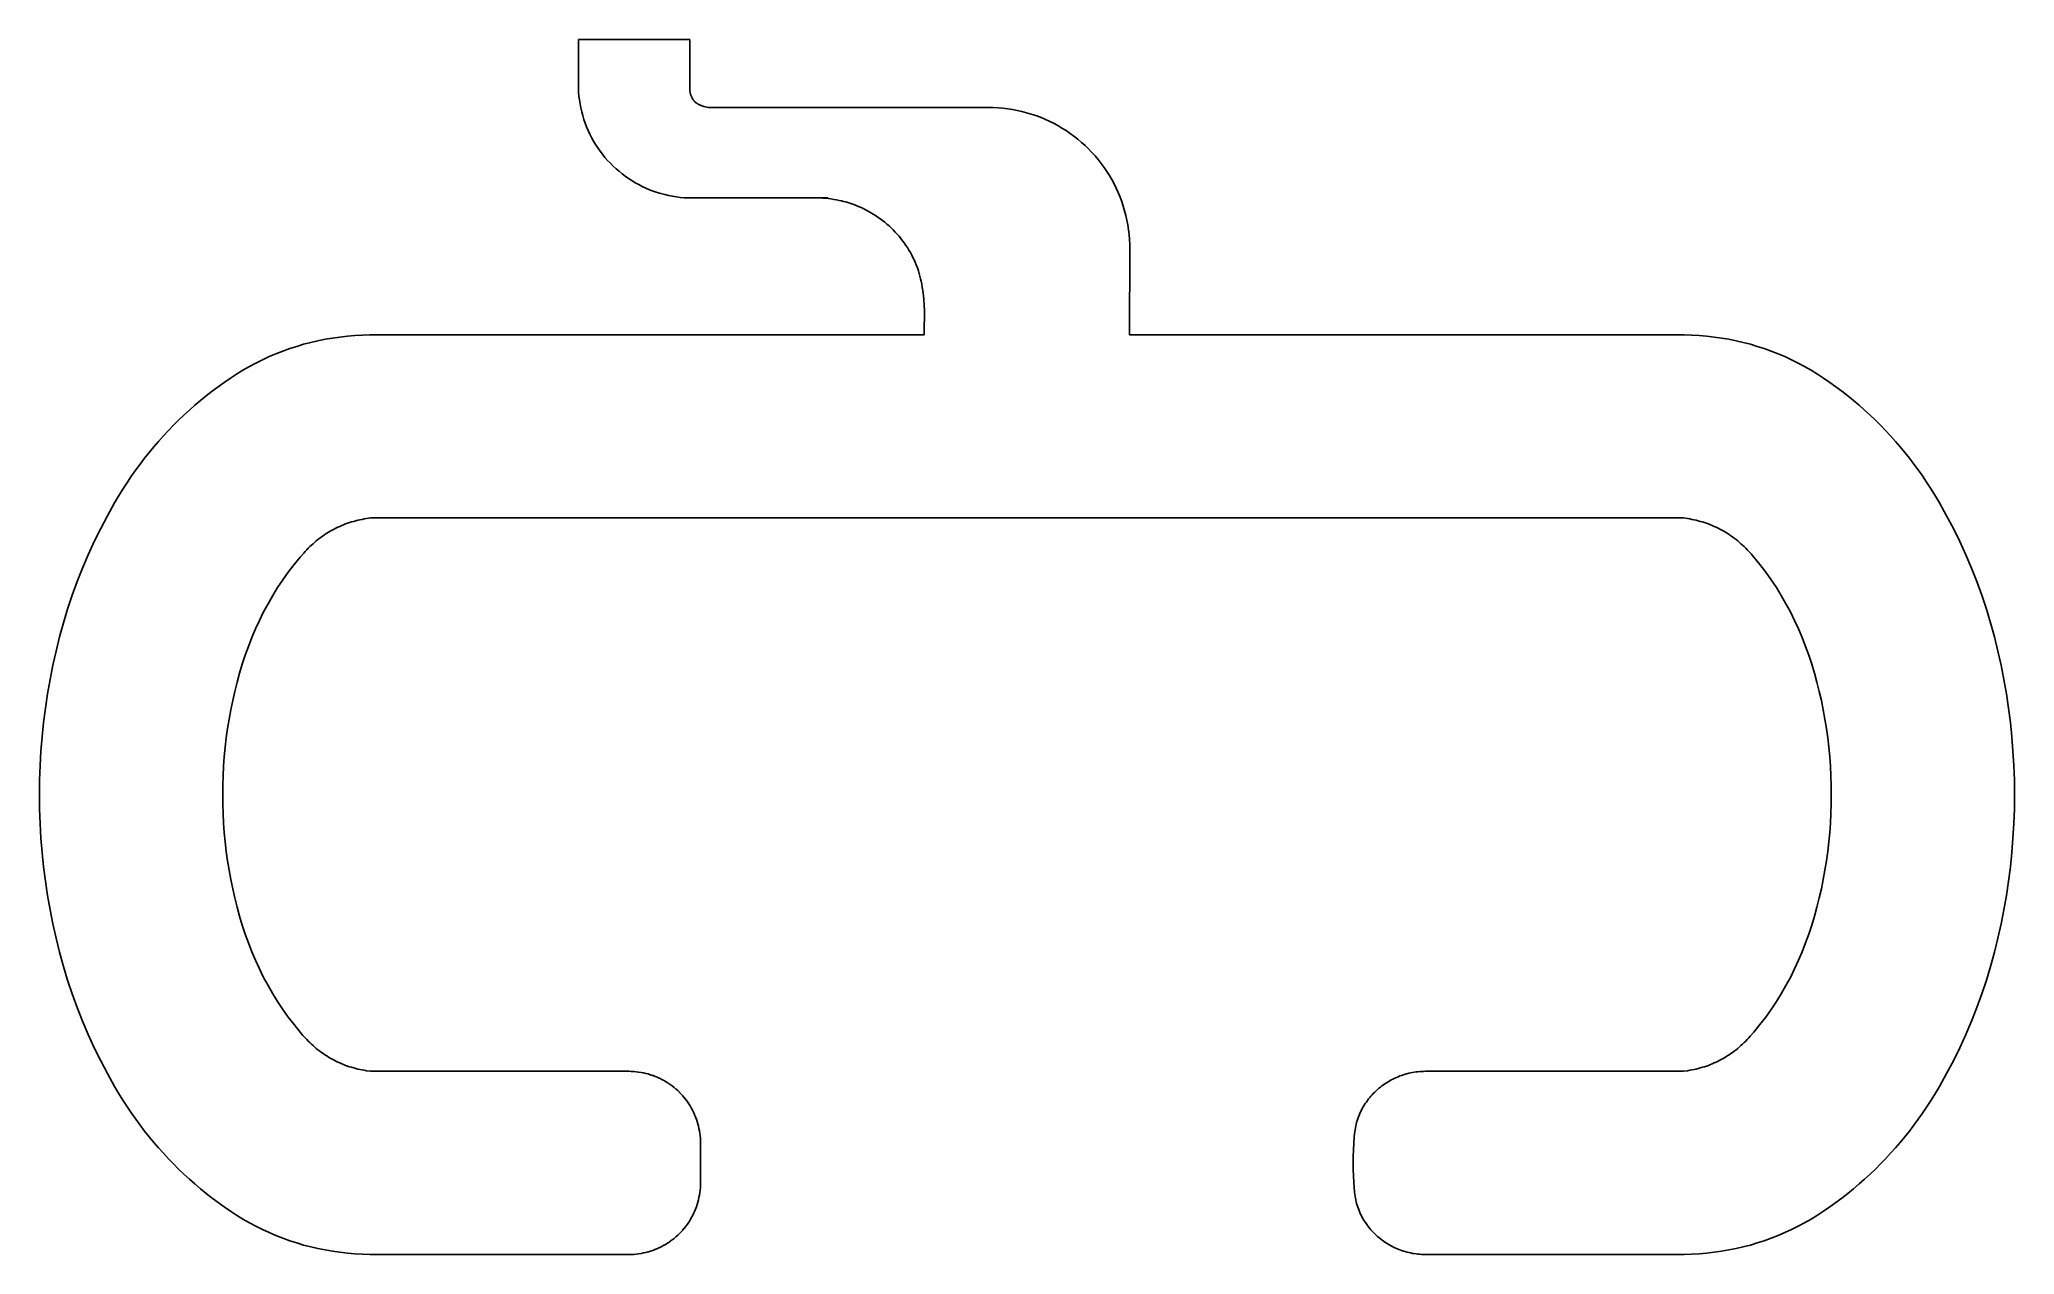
# Model space of a CAD drawing. Header units: millimetres. Extents: x -1 to 197, y 2 to 124.
import ezdxf

# ---------------------------------------------------------------- set-up
doc = ezdxf.new("R2010")
doc.units = ezdxf.units.MM
doc.layers.add('Layer 01', color=12, linetype='Continuous', true_color=0xc80000)

msp = doc.modelspace()

# ---------------------------------------------------------------- linework, layer by layer
at = {"layer": 'Layer 01'}
for p, q in [((64.28, 123.78), (53.08, 123.78)), ((53.08, 123.78), (53.08, 119.3)), ((64.28, 122.58), (64.28, 123.78)), ((64.28, 119.58), (64.28, 122.58)), ((53.08, 119.3), (53.08, 118.9)), ((64.28, 118.73), (64.28, 119.58)), ((53.08, 118.9), (53.1, 118.5)), ((53.1, 118.5), (53.14, 118.1)), ((53.14, 118.1), (53.19, 117.71)), ((53.19, 117.71), (53.25, 117.31)), ((53.25, 117.31), (53.33, 116.92)), ((64.28, 118.7), (64.28, 118.73)), ((64.28, 118.66), (64.28, 118.7)), ((64.29, 118.62), (64.28, 118.66)), ((64.29, 118.59), (64.29, 118.62)), ((64.29, 118.55), (64.29, 118.59)), ((64.3, 118.51), (64.29, 118.55)), ((64.3, 118.48), (64.3, 118.51)), ((64.31, 118.44), (64.3, 118.48)), ((64.32, 118.41), (64.31, 118.44)), ((64.32, 118.37), (64.32, 118.41)), ((64.33, 118.34), (64.32, 118.37)), ((64.34, 118.31), (64.33, 118.34)), ((64.35, 118.27), (64.34, 118.31)), ((64.36, 118.24), (64.35, 118.27)), ((64.37, 118.21), (64.36, 118.24)), ((64.38, 118.17), (64.37, 118.21)), ((64.4, 118.14), (64.38, 118.17)), ((64.41, 118.11), (64.4, 118.14)), ((64.42, 118.07), (64.41, 118.11)), ((64.44, 118.04), (64.42, 118.07)), ((64.46, 118.01), (64.44, 118.04)), ((64.47, 117.97), (64.46, 118.01)), ((64.49, 117.94), (64.47, 117.97)), ((64.52, 117.89), (64.49, 117.94)), ((64.55, 117.84), (64.52, 117.89)), ((64.59, 117.77), (64.55, 117.84)), ((64.62, 117.71), (64.59, 117.77)), ((64.66, 117.66), (64.62, 117.71)), ((64.69, 117.62), (64.66, 117.66)), ((64.7, 117.61), (64.69, 117.62)), ((64.71, 117.59), (64.7, 117.61)), ((64.72, 117.58), (64.71, 117.59)), ((64.73, 117.57), (64.72, 117.58)), ((64.74, 117.56), (64.73, 117.57)), ((64.75, 117.55), (64.74, 117.56)), ((64.76, 117.53), (64.75, 117.55)), ((64.77, 117.52), (64.76, 117.53)), ((64.79, 117.51), (64.77, 117.52)), ((64.8, 117.5), (64.79, 117.51)), ((64.81, 117.49), (64.8, 117.5)), ((64.83, 117.48), (64.81, 117.49)), ((64.86, 117.45), (64.83, 117.48)), ((64.91, 117.41), (64.86, 117.45)), ((64.97, 117.37), (64.91, 117.41)), ((65.02, 117.34), (64.97, 117.37)), ((65.05, 117.32), (65.02, 117.34)), ((65.07, 117.3), (65.05, 117.32)), ((65.1, 117.29), (65.07, 117.3)), ((65.13, 117.27), (65.1, 117.29)), ((65.16, 117.25), (65.13, 117.27)), ((65.19, 117.24), (65.16, 117.25)), ((65.23, 117.22), (65.19, 117.24)), ((65.27, 117.2), (65.23, 117.22)), ((65.31, 117.18), (65.27, 117.2)), ((65.35, 117.17), (65.31, 117.18)), ((65.4, 117.15), (65.35, 117.17)), ((65.45, 117.13), (65.4, 117.15)), ((65.51, 117.11), (65.45, 117.13)), ((65.56, 117.09), (65.51, 117.11)), ((65.63, 117.07), (65.56, 117.09)), ((65.69, 117.06), (65.63, 117.07)), ((53.33, 116.92), (53.42, 116.53)), ((53.42, 116.53), (53.52, 116.14)), ((53.52, 116.14), (53.64, 115.76)), ((53.64, 115.76), (53.77, 115.39)), ((53.77, 115.39), (53.91, 115.01)), ((65.82, 117.02), (65.69, 117.06)), ((65.98, 116.99), (65.82, 117.02)), ((66.13, 116.96), (65.98, 116.99)), ((94.27, 116.96), (66.13, 116.96)), ((94.76, 116.95), (94.27, 116.96)), ((95.24, 116.93), (94.76, 116.95)), ((95.73, 116.89), (95.24, 116.93)), ((96.21, 116.83), (95.73, 116.89)), ((96.69, 116.75), (96.21, 116.83)), ((97.17, 116.66), (96.69, 116.75)), ((97.64, 116.56), (97.17, 116.66)), ((98.11, 116.43), (97.64, 116.56)), ((98.57, 116.29), (98.11, 116.43)), ((99.03, 116.14), (98.57, 116.29)), ((99.49, 115.97), (99.03, 116.14)), ((99.94, 115.78), (99.49, 115.97)), ((100.38, 115.58), (99.94, 115.78)), ((100.81, 115.36), (100.38, 115.58)), ((101.24, 115.13), (100.81, 115.36)), ((101.66, 114.89), (101.24, 115.13)), ((53.91, 115.01), (54.06, 114.64)), ((54.06, 114.64), (54.23, 114.28)), ((54.23, 114.28), (54.41, 113.93)), ((54.41, 113.93), (54.61, 113.58)), ((54.61, 113.58), (54.81, 113.24)), ((54.81, 113.24), (55.03, 112.9)), ((102.07, 114.63), (101.66, 114.89)), ((102.47, 114.35), (102.07, 114.63)), ((102.86, 114.07), (102.47, 114.35)), ((103.24, 113.77), (102.86, 114.07)), ((103.62, 113.45), (103.24, 113.77)), ((103.98, 113.13), (103.62, 113.45)), ((104.32, 112.79), (103.98, 113.13)), ((55.03, 112.9), (55.26, 112.57)), ((55.26, 112.57), (55.5, 112.26)), ((55.5, 112.26), (55.75, 111.94)), ((55.75, 111.94), (56.01, 111.64)), ((56.01, 111.64), (56.29, 111.35)), ((56.29, 111.35), (56.57, 111.07)), ((104.66, 112.44), (104.32, 112.79)), ((104.99, 112.08), (104.66, 112.44)), ((105.3, 111.71), (104.99, 112.08)), ((105.6, 111.33), (105.3, 111.71)), ((105.88, 110.93), (105.6, 111.33)), ((56.57, 111.07), (56.86, 110.8)), ((56.86, 110.8), (57.16, 110.54)), ((57.16, 110.54), (57.47, 110.28)), ((57.47, 110.28), (57.79, 110.04)), ((57.79, 110.04), (58.12, 109.81)), ((58.12, 109.81), (58.45, 109.6)), ((58.45, 109.6), (58.79, 109.39)), ((58.79, 109.39), (59.14, 109.2)), ((59.14, 109.2), (59.5, 109.02)), ((106.16, 110.53), (105.88, 110.93)), ((106.42, 110.12), (106.16, 110.53)), ((106.66, 109.7), (106.42, 110.12)), ((106.89, 109.27), (106.66, 109.7)), ((107.11, 108.84), (106.89, 109.27)), ((59.5, 109.02), (59.86, 108.85)), ((59.86, 108.85), (60.23, 108.69)), ((60.23, 108.69), (60.6, 108.55)), ((60.6, 108.55), (60.98, 108.42)), ((60.98, 108.42), (61.36, 108.3)), ((61.36, 108.3), (61.75, 108.2)), ((61.75, 108.2), (62.14, 108.11)), ((62.14, 108.11), (62.53, 108.03)), ((62.53, 108.03), (62.92, 107.97)), ((62.92, 107.97), (63.32, 107.92)), ((63.32, 107.92), (63.72, 107.89)), ((63.72, 107.89), (64.11, 107.87)), ((64.11, 107.87), (64.51, 107.86)), ((64.51, 107.86), (75.49, 107.86)), ((75.49, 107.86), (78.04, 107.86)), ((78.06, 107.86), (77.04, 107.86)), ((77.04, 107.86), (77.32, 107.86)), ((77.32, 107.86), (77.6, 107.84)), ((77.6, 107.84), (77.89, 107.83)), ((77.89, 107.83), (78.17, 107.8)), ((78.04, 107.86), (78.17, 107.86)), ((78.15, 107.86), (78.06, 107.86)), ((78.17, 107.86), (78.15, 107.86)), ((78.17, 107.86), (78.17, 107.86)), ((78.17, 107.86), (78.17, 107.86)), ((78.17, 107.86), (78.17, 107.86)), ((78.17, 107.8), (78.45, 107.77)), ((78.45, 107.77), (78.73, 107.72)), ((78.73, 107.72), (79.01, 107.67)), ((79.01, 107.67), (79.29, 107.62)), ((79.29, 107.62), (79.5, 107.57)), ((79.5, 107.57), (79.72, 107.52)), ((79.72, 107.52), (79.93, 107.46)), ((79.93, 107.46), (80.14, 107.4)), ((80.14, 107.4), (80.35, 107.33)), ((80.35, 107.33), (80.56, 107.26)), ((80.56, 107.26), (80.76, 107.19)), ((80.76, 107.19), (80.97, 107.11)), ((107.31, 108.4), (107.11, 108.84)), ((107.49, 107.95), (107.31, 108.4)), ((107.66, 107.49), (107.49, 107.95)), ((107.81, 107.03), (107.66, 107.49)), ((80.97, 107.11), (81.23, 107)), ((81.23, 107), (81.49, 106.89)), ((81.49, 106.89), (81.75, 106.77)), ((81.75, 106.77), (82, 106.64)), ((82, 106.64), (82.18, 106.55)), ((82.18, 106.55), (82.35, 106.45)), ((82.35, 106.45), (82.52, 106.35)), ((82.52, 106.35), (82.69, 106.25)), ((82.69, 106.25), (82.93, 106.1)), ((82.93, 106.1), (83.17, 105.94)), ((83.17, 105.94), (83.4, 105.77)), ((83.4, 105.77), (83.63, 105.6)), ((83.63, 105.6), (83.86, 105.42)), ((83.86, 105.42), (84.08, 105.24)), ((84.08, 105.24), (84.29, 105.05)), ((107.95, 106.57), (107.81, 107.03)), ((108.08, 106.1), (107.95, 106.57)), ((108.18, 105.62), (108.08, 106.1)), ((108.27, 105.15), (108.18, 105.62)), ((84.29, 105.05), (84.5, 104.85)), ((84.5, 104.85), (84.7, 104.65)), ((84.7, 104.65), (84.9, 104.44)), ((84.9, 104.44), (85.1, 104.23)), ((85.1, 104.23), (85.29, 104.02)), ((85.29, 104.02), (85.47, 103.8)), ((85.47, 103.8), (85.64, 103.57)), ((85.64, 103.57), (85.81, 103.34)), ((85.81, 103.34), (85.98, 103.1)), ((108.34, 104.67), (108.27, 105.15)), ((108.4, 104.18), (108.34, 104.67)), ((108.44, 103.7), (108.4, 104.18)), ((108.47, 103.22), (108.44, 103.7)), ((108.47, 102.73), (108.47, 103.22)), ((85.98, 103.1), (86.14, 102.87)), ((86.14, 102.87), (86.29, 102.62)), ((86.29, 102.62), (86.43, 102.38)), ((86.43, 102.38), (86.57, 102.12)), ((86.57, 102.12), (86.69, 101.89)), ((86.69, 101.89), (86.8, 101.65)), ((86.8, 101.65), (86.91, 101.4)), ((86.91, 101.4), (87.01, 101.16)), ((108.45, 94.12), (108.47, 102.73)), ((87.01, 101.16), (87.13, 100.85)), ((87.13, 100.85), (87.23, 100.54)), ((87.23, 100.54), (87.31, 100.28)), ((87.31, 100.28), (87.38, 100.02)), ((87.38, 100.02), (87.45, 99.75)), ((87.45, 99.75), (87.51, 99.49)), ((87.51, 99.49), (87.57, 99.19)), ((87.57, 99.19), (87.63, 98.88)), ((87.63, 98.88), (87.67, 98.58)), ((87.67, 98.58), (87.71, 98.27)), ((87.71, 98.27), (87.75, 97.98)), ((87.75, 97.98), (87.77, 97.68)), ((87.77, 97.68), (87.82, 97.08)), ((87.82, 97.08), (87.84, 96.53)), ((87.85, 95.98), (87.83, 94.89)), ((87.84, 96.53), (87.85, 95.98)), ((26.2, 93.35), (25.48, 93.16)), ((26.92, 93.52), (26.2, 93.35)), ((27.65, 93.66), (26.92, 93.52)), ((28.38, 93.79), (27.65, 93.66)), ((29.11, 93.89), (28.38, 93.79)), ((29.87, 93.98), (29.11, 93.89)), ((30.62, 94.05), (29.87, 93.98)), ((31.38, 94.09), (30.62, 94.05)), ((32.14, 94.12), (31.38, 94.09)), ((32.15, 94.12), (32.14, 94.12)), ((87.03, 94.12), (32.15, 94.12)), ((87.81, 94.12), (87.03, 94.12)), ((87.83, 94.89), (87.81, 94.12)), ((109.26, 94.12), (108.45, 94.12)), ((164.14, 94.12), (109.26, 94.12)), ((164.15, 94.12), (164.14, 94.12)), ((164.91, 94.09), (164.15, 94.12)), ((165.67, 94.05), (164.91, 94.09)), ((166.42, 93.98), (165.67, 94.05)), ((167.17, 93.89), (166.42, 93.98)), ((167.91, 93.79), (167.17, 93.89)), ((168.64, 93.66), (167.91, 93.79)), ((169.37, 93.52), (168.64, 93.66)), ((170.09, 93.35), (169.37, 93.52)), ((170.81, 93.16), (170.09, 93.35)), ((20.69, 91.28), (20.03, 90.93)), ((21.35, 91.61), (20.69, 91.28)), ((22.02, 91.92), (21.35, 91.61)), ((22.7, 92.21), (22.02, 91.92)), ((23.39, 92.48), (22.7, 92.21)), ((24.08, 92.73), (23.39, 92.48)), ((24.78, 92.95), (24.08, 92.73)), ((25.48, 93.16), (24.78, 92.95)), ((171.51, 92.95), (170.81, 93.16)), ((172.21, 92.73), (171.51, 92.95)), ((172.9, 92.48), (172.21, 92.73)), ((173.59, 92.21), (172.9, 92.48)), ((174.27, 91.92), (173.59, 92.21)), ((174.94, 91.61), (174.27, 91.92)), ((175.6, 91.28), (174.94, 91.61)), ((176.26, 90.93), (175.6, 91.28)), ((17.49, 89.33), (16.88, 88.89)), ((18.12, 89.76), (17.49, 89.33)), ((18.74, 90.17), (18.12, 89.76)), ((19.38, 90.56), (18.74, 90.17)), ((20.03, 90.93), (19.38, 90.56)), ((176.91, 90.56), (176.26, 90.93)), ((177.55, 90.17), (176.91, 90.56)), ((178.17, 89.76), (177.55, 90.17)), ((178.8, 89.33), (178.17, 89.76)), ((179.41, 88.89), (178.8, 89.33)), ((15.12, 87.51), (14.56, 87.03)), ((15.7, 87.98), (15.12, 87.51)), ((16.28, 88.44), (15.7, 87.98)), ((16.88, 88.89), (16.28, 88.44)), ((180.01, 88.44), (179.41, 88.89)), ((180.59, 87.98), (180.01, 88.44)), ((181.17, 87.51), (180.59, 87.98)), ((181.73, 87.03), (181.17, 87.51)), ((12.92, 85.54), (12.4, 85.02)), ((13.45, 86.04), (12.92, 85.54)), ((14, 86.54), (13.45, 86.04)), ((14.56, 87.03), (14, 86.54)), ((182.29, 86.54), (181.73, 87.03)), ((182.83, 86.04), (182.29, 86.54)), ((183.37, 85.54), (182.83, 86.04)), ((183.89, 85.02), (183.37, 85.54)), ((10.9, 83.41), (10.42, 82.85)), ((11.39, 83.95), (10.9, 83.41)), ((11.89, 84.49), (11.39, 83.95)), ((12.4, 85.02), (11.89, 84.49)), ((184.4, 84.49), (183.89, 85.02)), ((184.9, 83.95), (184.4, 84.49)), ((185.39, 83.41), (184.9, 83.95)), ((185.87, 82.85), (185.39, 83.41)), ((9.5, 81.71), (9.05, 81.13)), ((9.95, 82.29), (9.5, 81.71)), ((10.42, 82.85), (9.95, 82.29)), ((186.34, 82.29), (185.87, 82.85)), ((186.79, 81.71), (186.34, 82.29)), ((187.24, 81.13), (186.79, 81.71)), ((8.19, 79.93), (7.78, 79.32)), ((8.61, 80.54), (8.19, 79.93)), ((9.05, 81.13), (8.61, 80.54)), ((187.68, 80.54), (187.24, 81.13)), ((188.1, 79.93), (187.68, 80.54)), ((188.51, 79.32), (188.1, 79.93)), ((6.99, 78.07), (6.48, 77.22)), ((7.38, 78.7), (6.99, 78.07)), ((7.78, 79.32), (7.38, 78.7)), ((188.91, 78.7), (188.51, 79.32)), ((189.3, 78.07), (188.91, 78.7)), ((189.81, 77.22), (189.3, 78.07)), ((5.77, 75.94), (5.09, 74.65)), ((6.48, 77.22), (5.77, 75.94)), ((30.51, 75.37), (30.72, 75.43)), ((30.72, 75.43), (30.93, 75.48)), ((30.93, 75.48), (31.14, 75.53)), ((31.14, 75.53), (31.35, 75.57)), ((31.35, 75.57), (31.57, 75.62)), ((31.57, 75.62), (31.78, 75.65)), ((31.78, 75.65), (32.21, 75.72)), ((32.21, 75.72), (164.08, 75.72)), ((164.08, 75.72), (164.51, 75.65)), ((164.51, 75.65), (164.72, 75.62)), ((164.72, 75.62), (164.94, 75.57)), ((164.94, 75.57), (165.15, 75.53)), ((165.15, 75.53), (165.36, 75.48)), ((165.36, 75.48), (165.57, 75.43)), ((165.57, 75.43), (165.78, 75.37)), ((190.52, 75.94), (189.81, 77.22)), ((191.2, 74.65), (190.52, 75.94)), ((5.09, 74.65), (4.44, 73.34)), ((26.59, 73.27), (26.75, 73.41)), ((26.75, 73.41), (26.92, 73.55)), ((26.92, 73.55), (27.09, 73.68)), ((27.09, 73.68), (27.27, 73.81)), ((27.27, 73.81), (27.44, 73.93)), ((27.44, 73.93), (27.62, 74.05)), ((27.62, 74.05), (27.8, 74.17)), ((27.8, 74.17), (27.98, 74.28)), ((27.98, 74.28), (28.16, 74.39)), ((28.16, 74.39), (28.34, 74.49)), ((28.34, 74.49), (28.53, 74.59)), ((28.53, 74.59), (28.72, 74.69)), ((28.72, 74.69), (28.91, 74.78)), ((28.91, 74.78), (29.1, 74.87)), ((29.1, 74.87), (29.3, 74.95)), ((29.3, 74.95), (29.49, 75.03)), ((29.49, 75.03), (29.69, 75.11)), ((29.69, 75.11), (29.89, 75.18)), ((29.89, 75.18), (30.1, 75.25)), ((30.1, 75.25), (30.3, 75.31)), ((30.3, 75.31), (30.51, 75.37)), ((165.78, 75.37), (165.99, 75.31)), ((165.99, 75.31), (166.19, 75.25)), ((166.19, 75.25), (166.39, 75.18)), ((166.39, 75.18), (166.59, 75.11)), ((166.59, 75.11), (166.79, 75.03)), ((166.79, 75.03), (166.99, 74.95)), ((166.99, 74.95), (167.19, 74.87)), ((167.19, 74.87), (167.38, 74.78)), ((167.38, 74.78), (167.57, 74.69)), ((167.57, 74.69), (167.76, 74.59)), ((167.76, 74.59), (167.95, 74.49)), ((167.95, 74.49), (168.13, 74.39)), ((168.13, 74.39), (168.31, 74.28)), ((168.31, 74.28), (168.49, 74.17)), ((168.49, 74.17), (168.67, 74.05)), ((168.67, 74.05), (168.85, 73.93)), ((168.85, 73.93), (169.02, 73.81)), ((169.02, 73.81), (169.2, 73.68)), ((169.2, 73.68), (169.37, 73.55)), ((169.37, 73.55), (169.54, 73.41)), ((169.54, 73.41), (169.7, 73.27)), ((191.85, 73.34), (191.2, 74.65)), ((3.83, 72.01), (3.26, 70.67)), ((4.44, 73.34), (3.83, 72.01)), ((24.52, 71.03), (25.13, 71.77)), ((25.13, 71.77), (25.49, 72.18)), ((25.49, 72.18), (25.64, 72.35)), ((25.64, 72.35), (25.79, 72.51)), ((25.79, 72.51), (25.95, 72.68)), ((25.95, 72.68), (26.11, 72.83)), ((26.11, 72.83), (26.26, 72.98)), ((26.26, 72.98), (26.42, 73.13)), ((26.42, 73.13), (26.59, 73.27)), ((169.7, 73.27), (169.86, 73.13)), ((169.86, 73.13), (170.02, 72.98)), ((170.02, 72.98), (170.18, 72.83)), ((170.18, 72.83), (170.34, 72.68)), ((170.34, 72.68), (170.5, 72.51)), ((170.5, 72.51), (170.65, 72.35)), ((170.65, 72.35), (170.88, 72.1)), ((170.88, 72.1), (171.16, 71.77)), ((171.16, 71.77), (171.77, 71.03)), ((192.45, 72.01), (191.85, 73.34)), ((193.03, 70.67), (192.45, 72.01)), ((3.26, 70.67), (2.73, 69.32)), ((22.86, 68.71), (23.38, 69.5)), ((23.38, 69.5), (23.94, 70.27)), ((23.94, 70.27), (24.52, 71.03)), ((171.77, 71.03), (172.35, 70.27)), ((172.35, 70.27), (172.9, 69.5)), ((172.9, 69.5), (173.43, 68.71)), ((193.56, 69.32), (193.03, 70.67)), ((2.23, 67.95), (1.77, 66.56)), ((2.73, 69.32), (2.23, 67.95)), ((21.9, 67.1), (22.37, 67.91)), ((22.37, 67.91), (22.86, 68.71)), ((173.43, 68.71), (173.92, 67.91)), ((173.92, 67.91), (174.39, 67.1)), ((194.06, 67.95), (193.56, 69.32)), ((194.52, 66.56), (194.06, 67.95)), ((1.77, 66.56), (1.35, 65.17)), ((21.04, 65.42), (21.45, 66.27)), ((21.45, 66.27), (21.9, 67.1)), ((174.39, 67.1), (174.84, 66.27)), ((174.84, 66.27), (175.25, 65.42)), ((194.94, 65.17), (194.52, 66.56)), ((0.96, 63.76), (0.61, 62.34)), ((1.35, 65.17), (0.96, 63.76)), ((19.94, 62.81), (20.29, 63.69)), ((20.29, 63.69), (20.65, 64.57)), ((20.65, 64.57), (21.04, 65.42)), ((175.25, 65.42), (175.63, 64.57)), ((175.63, 64.57), (176, 63.69)), ((176, 63.69), (176.34, 62.81)), ((195.33, 63.76), (194.94, 65.17)), ((195.68, 62.34), (195.33, 63.76)), ((0.61, 62.34), (0.29, 60.91)), ((19.32, 61.02), (19.62, 61.92)), ((19.62, 61.92), (19.94, 62.81)), ((176.34, 62.81), (176.67, 61.92)), ((176.67, 61.92), (176.97, 61.02)), ((196, 60.91), (195.68, 62.34)), ((0.29, 60.91), (0.01, 59.48)), ((18.79, 59.21), (19.05, 60.12)), ((19.05, 60.12), (19.32, 61.02)), ((176.97, 61.02), (177.24, 60.12)), ((177.24, 60.12), (177.5, 59.21)), ((196.28, 59.48), (196, 60.91)), ((-0.24, 58.05), (-0.46, 56.62)), ((0.01, 59.48), (-0.24, 58.05)), ((18.35, 57.37), (18.56, 58.29)), ((18.56, 58.29), (18.79, 59.21)), ((177.5, 59.21), (177.73, 58.29)), ((177.73, 58.29), (177.94, 57.37)), ((196.53, 58.05), (196.28, 59.48)), ((196.74, 56.62), (196.53, 58.05)), ((-0.46, 56.62), (-0.64, 55.18)), ((17.99, 55.5), (18.16, 56.44)), ((18.16, 56.44), (18.35, 57.37)), ((177.94, 57.37), (178.13, 56.44)), ((178.13, 56.44), (178.3, 55.5)), ((196.93, 55.18), (196.74, 56.62)), ((-0.79, 53.73), (-0.91, 52.28)), ((-0.64, 55.18), (-0.79, 53.73)), ((17.6, 52.67), (17.71, 53.61)), ((17.71, 53.61), (17.84, 54.56)), ((17.84, 54.56), (17.99, 55.5)), ((178.3, 55.5), (178.45, 54.56)), ((178.45, 54.56), (178.58, 53.61)), ((178.58, 53.61), (178.69, 52.67)), ((197.08, 53.73), (196.93, 55.18)), ((197.19, 52.28), (197.08, 53.73)), ((-0.91, 52.28), (-0.99, 50.83)), ((17.44, 50.77), (17.51, 51.72)), ((17.51, 51.72), (17.6, 52.67)), ((178.69, 52.67), (178.78, 51.72)), ((178.78, 51.72), (178.85, 50.77)), ((197.28, 50.83), (197.19, 52.28)), ((-0.99, 50.83), (-1.04, 49.37)), ((17.36, 48.87), (17.39, 49.82)), ((17.39, 49.82), (17.44, 50.77)), ((178.85, 50.77), (178.9, 49.82)), ((178.9, 49.82), (178.93, 48.87)), ((197.33, 49.37), (197.28, 50.83)), ((-1.04, 49.37), (-1.05, 47.92)), ((-1.05, 47.92), (-1.04, 46.46)), ((17.35, 47.92), (17.36, 48.87)), ((17.36, 46.96), (17.35, 47.92)), ((178.93, 48.87), (178.94, 47.92)), ((178.94, 47.92), (178.93, 46.96)), ((197.34, 47.92), (197.33, 49.37)), ((197.33, 46.46), (197.34, 47.92)), ((-1.04, 46.46), (-0.99, 45)), ((17.39, 46.01), (17.36, 46.96)), ((17.44, 45.06), (17.39, 46.01)), ((178.9, 46.01), (178.85, 45.06)), ((178.93, 46.96), (178.9, 46.01)), ((197.28, 45), (197.33, 46.46)), ((-0.99, 45), (-0.91, 43.55)), ((17.51, 44.11), (17.44, 45.06)), ((17.6, 43.16), (17.51, 44.11)), ((178.78, 44.11), (178.69, 43.16)), ((178.85, 45.06), (178.78, 44.11)), ((197.19, 43.55), (197.28, 45)), ((-0.91, 43.55), (-0.79, 42.1)), ((-0.79, 42.1), (-0.64, 40.66)), ((17.71, 42.22), (17.6, 43.16)), ((17.84, 41.28), (17.71, 42.22)), ((178.58, 42.22), (178.45, 41.28)), ((178.69, 43.16), (178.58, 42.22)), ((196.93, 40.66), (197.08, 42.1)), ((197.08, 42.1), (197.19, 43.55)), ((-0.64, 40.66), (-0.46, 39.21)), ((17.99, 40.34), (17.84, 41.28)), ((18.16, 39.4), (17.99, 40.34)), ((178.3, 40.34), (178.13, 39.4)), ((178.45, 41.28), (178.3, 40.34)), ((196.74, 39.21), (196.93, 40.66)), ((-0.46, 39.21), (-0.24, 37.78)), ((-0.24, 37.78), (0.01, 36.35)), ((18.35, 38.46), (18.16, 39.4)), ((18.56, 37.54), (18.35, 38.46)), ((177.94, 38.46), (177.73, 37.54)), ((178.13, 39.4), (177.94, 38.46)), ((196.28, 36.35), (196.53, 37.78)), ((196.53, 37.78), (196.74, 39.21)), ((0.01, 36.35), (0.29, 34.92)), ((18.79, 36.62), (18.56, 37.54)), ((19.05, 35.71), (18.79, 36.62)), ((177.5, 36.62), (177.24, 35.71)), ((177.73, 37.54), (177.5, 36.62)), ((196, 34.92), (196.28, 36.35)), ((0.29, 34.92), (0.61, 33.5)), ((19.32, 34.81), (19.05, 35.71)), ((19.62, 33.91), (19.32, 34.81)), ((19.94, 33.02), (19.62, 33.91)), ((176.67, 33.91), (176.34, 33.02)), ((176.97, 34.81), (176.67, 33.91)), ((177.24, 35.71), (176.97, 34.81)), ((195.68, 33.5), (196, 34.92)), ((0.61, 33.5), (0.96, 32.08)), ((0.96, 32.08), (1.35, 30.66)), ((20.29, 32.14), (19.94, 33.02)), ((20.65, 31.27), (20.29, 32.14)), ((176, 32.14), (175.63, 31.27)), ((176.34, 33.02), (176, 32.14)), ((194.94, 30.66), (195.33, 32.08)), ((195.33, 32.08), (195.68, 33.5)), ((1.35, 30.66), (1.77, 29.27)), ((21.04, 30.41), (20.65, 31.27)), ((21.45, 29.56), (21.04, 30.41)), ((175.25, 30.41), (174.84, 29.56)), ((175.63, 31.27), (175.25, 30.41)), ((194.52, 29.27), (194.94, 30.66)), ((1.77, 29.27), (2.23, 27.89)), ((2.23, 27.89), (2.73, 26.52)), ((21.9, 28.73), (21.45, 29.56)), ((22.37, 27.92), (21.9, 28.73)), ((22.86, 27.12), (22.37, 27.92)), ((173.92, 27.92), (173.43, 27.12)), ((174.39, 28.73), (173.92, 27.92)), ((174.84, 29.56), (174.39, 28.73)), ((193.56, 26.52), (194.06, 27.89)), ((194.06, 27.89), (194.52, 29.27)), ((2.73, 26.52), (3.26, 25.16)), ((23.38, 26.34), (22.86, 27.12)), ((23.94, 25.56), (23.38, 26.34)), ((172.9, 26.34), (172.35, 25.56)), ((173.43, 27.12), (172.9, 26.34)), ((193.03, 25.16), (193.56, 26.52)), ((3.26, 25.16), (3.83, 23.82)), ((3.83, 23.82), (4.44, 22.49)), ((24.52, 24.81), (23.94, 25.56)), ((25.13, 24.06), (24.52, 24.81)), ((25.41, 23.73), (25.13, 24.06)), ((171.16, 24.06), (170.8, 23.65)), ((171.77, 24.81), (171.16, 24.06)), ((172.35, 25.56), (171.77, 24.81)), ((191.85, 22.49), (192.45, 23.82)), ((192.45, 23.82), (193.03, 25.16)), ((4.44, 22.49), (5.09, 21.18)), ((25.64, 23.48), (25.41, 23.73)), ((25.79, 23.32), (25.64, 23.48)), ((25.95, 23.16), (25.79, 23.32)), ((26.11, 23), (25.95, 23.16)), ((26.26, 22.85), (26.11, 23)), ((26.42, 22.7), (26.26, 22.85)), ((26.59, 22.56), (26.42, 22.7)), ((26.75, 22.42), (26.59, 22.56)), ((26.92, 22.28), (26.75, 22.42)), ((27.09, 22.15), (26.92, 22.28)), ((27.27, 22.02), (27.09, 22.15)), ((27.44, 21.9), (27.27, 22.02)), ((27.62, 21.78), (27.44, 21.9)), ((168.85, 21.9), (168.67, 21.78)), ((169.02, 22.02), (168.85, 21.9)), ((169.2, 22.15), (169.02, 22.02)), ((169.37, 22.28), (169.2, 22.15)), ((169.54, 22.42), (169.37, 22.28)), ((169.7, 22.56), (169.54, 22.42)), ((169.86, 22.7), (169.7, 22.56)), ((170.02, 22.85), (169.86, 22.7)), ((170.18, 23), (170.02, 22.85)), ((170.34, 23.16), (170.18, 23)), ((170.5, 23.32), (170.34, 23.16)), ((170.65, 23.48), (170.5, 23.32)), ((170.8, 23.65), (170.65, 23.48)), ((191.2, 21.18), (191.85, 22.49)), ((5.09, 21.18), (5.77, 19.89)), ((5.77, 19.89), (6.48, 18.61)), ((27.8, 21.66), (27.62, 21.78)), ((27.98, 21.55), (27.8, 21.66)), ((28.16, 21.45), (27.98, 21.55)), ((28.34, 21.34), (28.16, 21.45)), ((28.53, 21.24), (28.34, 21.34)), ((28.72, 21.15), (28.53, 21.24)), ((28.91, 21.05), (28.72, 21.15)), ((29.1, 20.97), (28.91, 21.05)), ((29.3, 20.88), (29.1, 20.97)), ((29.5, 20.8), (29.3, 20.88)), ((29.7, 20.72), (29.5, 20.8)), ((29.9, 20.65), (29.7, 20.72)), ((30.1, 20.58), (29.9, 20.65)), ((30.3, 20.52), (30.1, 20.58)), ((30.51, 20.46), (30.3, 20.52)), ((30.72, 20.4), (30.51, 20.46)), ((30.93, 20.35), (30.72, 20.4)), ((31.14, 20.3), (30.93, 20.35)), ((31.35, 20.26), (31.14, 20.3)), ((31.57, 20.22), (31.35, 20.26)), ((31.78, 20.18), (31.57, 20.22)), ((32.21, 20.12), (31.78, 20.18)), ((58.14, 20.12), (32.21, 20.12)), ((58.15, 20.12), (58.14, 20.12)), ((58.37, 20.11), (58.15, 20.12)), ((58.39, 20.11), (58.37, 20.11)), ((58.64, 20.1), (58.39, 20.11)), ((58.88, 20.08), (58.64, 20.1)), ((59.13, 20.05), (58.88, 20.08)), ((59.15, 20.05), (59.13, 20.05)), ((59.37, 20.01), (59.15, 20.05)), ((59.61, 19.96), (59.37, 20.01)), ((59.63, 19.96), (59.61, 19.96)), ((59.85, 19.91), (59.63, 19.96)), ((59.87, 19.91), (59.85, 19.91)), ((60.09, 19.85), (59.87, 19.91)), ((60.3, 19.78), (60.09, 19.85)), ((136.31, 19.88), (136.13, 19.83)), ((136.49, 19.92), (136.31, 19.88)), ((136.67, 19.96), (136.49, 19.92)), ((136.86, 20), (136.67, 19.96)), ((137.04, 20.03), (136.86, 20)), ((137.23, 20.06), (137.04, 20.03)), ((137.41, 20.08), (137.23, 20.06)), ((137.6, 20.09), (137.41, 20.08)), ((137.79, 20.11), (137.6, 20.09)), ((137.97, 20.11), (137.79, 20.11)), ((138.16, 20.12), (137.97, 20.11)), ((164.08, 20.12), (138.16, 20.12)), ((164.51, 20.18), (164.08, 20.12)), ((164.72, 20.22), (164.51, 20.18)), ((164.94, 20.26), (164.72, 20.22)), ((165.15, 20.3), (164.94, 20.26)), ((165.36, 20.35), (165.15, 20.3)), ((165.57, 20.4), (165.36, 20.35)), ((165.78, 20.46), (165.57, 20.4)), ((165.99, 20.52), (165.78, 20.46)), ((166.19, 20.58), (165.99, 20.52)), ((166.39, 20.65), (166.19, 20.58)), ((166.6, 20.72), (166.39, 20.65)), ((166.79, 20.8), (166.6, 20.72)), ((166.99, 20.88), (166.79, 20.8)), ((167.19, 20.97), (166.99, 20.88)), ((167.38, 21.05), (167.19, 20.97)), ((167.57, 21.15), (167.38, 21.05)), ((167.76, 21.24), (167.57, 21.15)), ((167.95, 21.34), (167.76, 21.24)), ((168.13, 21.45), (167.95, 21.34)), ((168.31, 21.55), (168.13, 21.45)), ((168.49, 21.66), (168.31, 21.55)), ((168.67, 21.78), (168.49, 21.66)), ((189.81, 18.61), (190.52, 19.89)), ((190.52, 19.89), (191.2, 21.18)), ((6.48, 18.61), (6.99, 17.76)), ((60.32, 19.78), (60.3, 19.78)), ((60.54, 19.71), (60.32, 19.78)), ((60.56, 19.7), (60.54, 19.71)), ((60.58, 19.69), (60.56, 19.7)), ((60.79, 19.61), (60.58, 19.69)), ((61.01, 19.52), (60.79, 19.61)), ((61.03, 19.51), (61.01, 19.52)), ((61.24, 19.42), (61.03, 19.51)), ((61.46, 19.31), (61.24, 19.42)), ((61.67, 19.19), (61.46, 19.31)), ((61.89, 19.07), (61.67, 19.19)), ((62.09, 18.94), (61.89, 19.07)), ((62.11, 18.92), (62.09, 18.94)), ((62.3, 18.8), (62.11, 18.92)), ((62.31, 18.79), (62.3, 18.8)), ((62.5, 18.65), (62.31, 18.79)), ((62.69, 18.5), (62.5, 18.65)), ((62.88, 18.34), (62.69, 18.5)), ((62.89, 18.33), (62.88, 18.34)), ((63.06, 18.18), (62.89, 18.33)), ((63.24, 18.01), (63.06, 18.18)), ((63.25, 17.99), (63.24, 18.01)), ((63.41, 17.83), (63.25, 17.99)), ((132.96, 17.91), (132.83, 17.77)), ((133.09, 18.04), (132.96, 17.91)), ((133.22, 18.17), (133.09, 18.04)), ((133.36, 18.3), (133.22, 18.17)), ((133.5, 18.42), (133.36, 18.3)), ((133.65, 18.54), (133.5, 18.42)), ((133.79, 18.65), (133.65, 18.54)), ((133.95, 18.76), (133.79, 18.65)), ((134.1, 18.87), (133.95, 18.76)), ((134.26, 18.97), (134.1, 18.87)), ((134.42, 19.07), (134.26, 18.97)), ((134.58, 19.16), (134.42, 19.07)), ((134.74, 19.26), (134.58, 19.16)), ((134.91, 19.34), (134.74, 19.26)), ((135.08, 19.43), (134.91, 19.34)), ((135.25, 19.5), (135.08, 19.43)), ((135.42, 19.58), (135.25, 19.5)), ((135.6, 19.65), (135.42, 19.58)), ((135.77, 19.71), (135.6, 19.65)), ((135.95, 19.77), (135.77, 19.71)), ((136.13, 19.83), (135.95, 19.77)), ((189.3, 17.76), (189.81, 18.61)), ((6.99, 17.76), (7.38, 17.13)), ((7.38, 17.13), (7.78, 16.51)), ((7.78, 16.51), (8.19, 15.9)), ((8.19, 15.9), (8.61, 15.3)), ((63.56, 17.66), (63.41, 17.83)), ((63.57, 17.65), (63.56, 17.66)), ((63.72, 17.47), (63.57, 17.65)), ((63.73, 17.46), (63.72, 17.47)), ((63.88, 17.27), (63.73, 17.46)), ((63.89, 17.25), (63.88, 17.27)), ((64.03, 17.07), (63.89, 17.25)), ((64.04, 17.05), (64.03, 17.07)), ((64.17, 16.86), (64.04, 17.05)), ((64.18, 16.85), (64.17, 16.86)), ((64.3, 16.66), (64.18, 16.85)), ((64.31, 16.64), (64.3, 16.66)), ((64.42, 16.44), (64.31, 16.64)), ((64.54, 16.23), (64.42, 16.44)), ((64.64, 16.03), (64.54, 16.23)), ((64.65, 16.01), (64.64, 16.03)), ((64.75, 15.78), (64.65, 16.01)), ((131.58, 15.88), (131.51, 15.7)), ((131.66, 16.05), (131.58, 15.88)), ((131.74, 16.22), (131.66, 16.05)), ((131.83, 16.39), (131.74, 16.22)), ((131.93, 16.55), (131.83, 16.39)), ((132.02, 16.72), (131.93, 16.55)), ((132.13, 16.88), (132.02, 16.72)), ((132.24, 17.03), (132.13, 16.88)), ((132.35, 17.19), (132.24, 17.03)), ((132.46, 17.34), (132.35, 17.19)), ((132.58, 17.49), (132.46, 17.34)), ((132.7, 17.63), (132.58, 17.49)), ((132.83, 17.77), (132.7, 17.63)), ((187.68, 15.3), (188.1, 15.9)), ((188.1, 15.9), (188.51, 16.51)), ((188.51, 16.51), (188.91, 17.13)), ((188.91, 17.13), (189.3, 17.76)), ((8.61, 15.3), (9.05, 14.7)), ((9.05, 14.7), (9.5, 14.12)), ((9.5, 14.12), (9.95, 13.54)), ((64.76, 15.76), (64.75, 15.78)), ((64.84, 15.56), (64.76, 15.76)), ((64.92, 15.35), (64.84, 15.56)), ((64.93, 15.33), (64.92, 15.35)), ((64.94, 15.31), (64.93, 15.33)), ((65.01, 15.09), (64.94, 15.31)), ((65.08, 14.86), (65.01, 15.09)), ((65.14, 14.62), (65.08, 14.86)), ((65.19, 14.38), (65.14, 14.62)), ((65.24, 14.14), (65.19, 14.38)), ((65.24, 14.12), (65.24, 14.14)), ((65.28, 13.9), (65.24, 14.12)), ((65.31, 13.65), (65.28, 13.9)), ((131.08, 14.06), (131.06, 13.85)), ((131.1, 14.25), (131.08, 14.06)), ((131.14, 14.44), (131.1, 14.25)), ((131.17, 14.62), (131.14, 14.44)), ((131.22, 14.81), (131.17, 14.62)), ((131.26, 14.99), (131.22, 14.81)), ((131.32, 15.17), (131.26, 14.99)), ((131.37, 15.35), (131.32, 15.17)), ((131.44, 15.53), (131.37, 15.35)), ((131.51, 15.7), (131.44, 15.53)), ((186.34, 13.54), (186.79, 14.12)), ((186.79, 14.12), (187.24, 14.7)), ((187.24, 14.7), (187.68, 15.3)), ((9.95, 13.54), (10.42, 12.98)), ((10.42, 12.98), (10.9, 12.42)), ((10.9, 12.42), (11.39, 11.88)), ((65.31, 13.63), (65.31, 13.65)), ((65.33, 13.41), (65.31, 13.63)), ((65.34, 13.16), (65.33, 13.41)), ((65.34, 12.91), (65.34, 13.16)), ((65.34, 8.92), (65.34, 12.91)), ((130.94, 12.22), (130.92, 11.57)), ((130.97, 12.87), (130.94, 12.22)), ((131.02, 13.53), (130.97, 12.87)), ((131.06, 13.85), (131.02, 13.53)), ((184.9, 11.88), (185.39, 12.42)), ((185.39, 12.42), (185.87, 12.98)), ((185.87, 12.98), (186.34, 13.54)), ((11.39, 11.88), (11.89, 11.34)), ((11.89, 11.34), (12.4, 10.81)), ((12.4, 10.81), (12.92, 10.3)), ((12.92, 10.3), (13.45, 9.79)), ((130.92, 11.57), (130.91, 10.92)), ((130.91, 10.92), (130.92, 10.26)), ((130.92, 10.26), (130.94, 9.61)), ((182.83, 9.79), (183.37, 10.3)), ((183.37, 10.3), (183.89, 10.81)), ((183.89, 10.81), (184.4, 11.34)), ((184.4, 11.34), (184.9, 11.88)), ((13.45, 9.79), (14, 9.29)), ((14, 9.29), (14.56, 8.8)), ((14.56, 8.8), (15.12, 8.32)), ((15.12, 8.32), (15.7, 7.85)), ((65.28, 7.94), (65.3, 8.16)), ((65.3, 8.16), (65.31, 8.18)), ((65.31, 8.2), (65.33, 8.42)), ((65.31, 8.18), (65.31, 8.2)), ((65.33, 8.42), (65.34, 8.67)), ((65.34, 8.67), (65.34, 8.92)), ((130.94, 9.61), (130.97, 8.96)), ((130.97, 8.96), (131.06, 7.98)), ((131.06, 7.98), (131.08, 7.77)), ((180.59, 7.85), (181.17, 8.32)), ((181.17, 8.32), (181.73, 8.8)), ((181.73, 8.8), (182.29, 9.29)), ((182.29, 9.29), (182.83, 9.79)), ((15.7, 7.85), (16.28, 7.39)), ((16.28, 7.39), (16.88, 6.94)), ((16.88, 6.94), (17.49, 6.5)), ((17.49, 6.5), (18.12, 6.07)), ((18.12, 6.07), (18.74, 5.66)), ((64.65, 5.82), (64.75, 6.05)), ((64.75, 6.05), (64.84, 6.27)), ((64.84, 6.27), (64.93, 6.5)), ((64.93, 6.5), (65.01, 6.74)), ((65.01, 6.74), (65.08, 6.97)), ((65.08, 6.97), (65.14, 7.21)), ((65.14, 7.23), (65.19, 7.45)), ((65.14, 7.21), (65.14, 7.23)), ((65.19, 7.45), (65.24, 7.69)), ((65.24, 7.71), (65.28, 7.94)), ((65.24, 7.69), (65.24, 7.71)), ((131.08, 7.77), (131.1, 7.58)), ((131.1, 7.58), (131.14, 7.39)), ((131.14, 7.39), (131.17, 7.21)), ((131.17, 7.21), (131.22, 7.02)), ((131.22, 7.02), (131.26, 6.84)), ((131.26, 6.84), (131.32, 6.66)), ((131.32, 6.66), (131.37, 6.48)), ((131.37, 6.48), (131.44, 6.3)), ((131.44, 6.3), (131.51, 6.13)), ((131.51, 6.13), (131.58, 5.95)), ((131.58, 5.95), (131.66, 5.78)), ((177.55, 5.66), (178.17, 6.07)), ((178.17, 6.07), (178.8, 6.5)), ((178.8, 6.5), (179.41, 6.94)), ((179.41, 6.94), (180.01, 7.39)), ((180.01, 7.39), (180.59, 7.85)), ((18.74, 5.66), (19.38, 5.27)), ((19.38, 5.27), (20.03, 4.9)), ((20.03, 4.9), (20.69, 4.55)), ((20.69, 4.55), (21.35, 4.22)), ((21.35, 4.22), (22.02, 3.91)), ((63.24, 3.82), (63.41, 4)), ((63.41, 4), (63.56, 4.17)), ((63.56, 4.17), (63.57, 4.18)), ((63.57, 4.18), (63.72, 4.36)), ((63.72, 4.36), (63.73, 4.37)), ((63.73, 4.37), (63.88, 4.57)), ((63.88, 4.57), (63.89, 4.58)), ((63.89, 4.58), (64.03, 4.76)), ((64.03, 4.76), (64.17, 4.97)), ((64.17, 4.97), (64.3, 5.17)), ((64.3, 5.17), (64.42, 5.39)), ((64.42, 5.39), (64.53, 5.59)), ((64.53, 5.59), (64.54, 5.6)), ((64.54, 5.6), (64.65, 5.82)), ((131.66, 5.78), (131.74, 5.61)), ((131.74, 5.61), (131.83, 5.44)), ((131.83, 5.44), (131.93, 5.28)), ((131.93, 5.28), (132.02, 5.11)), ((132.02, 5.11), (132.13, 4.95)), ((132.13, 4.95), (132.24, 4.8)), ((132.24, 4.8), (132.35, 4.64)), ((132.35, 4.64), (132.46, 4.49)), ((132.46, 4.49), (132.58, 4.34)), ((132.58, 4.34), (132.7, 4.2)), ((132.7, 4.2), (132.83, 4.06)), ((132.83, 4.06), (132.96, 3.92)), ((174.27, 3.91), (174.94, 4.22)), ((174.94, 4.22), (175.6, 4.55)), ((175.6, 4.55), (176.26, 4.9)), ((176.26, 4.9), (176.91, 5.27)), ((176.91, 5.27), (177.55, 5.66)), ((22.02, 3.91), (22.7, 3.62)), ((22.7, 3.62), (23.39, 3.35)), ((23.39, 3.35), (24.08, 3.1)), ((24.08, 3.1), (24.78, 2.88)), ((24.78, 2.88), (25.48, 2.67)), ((25.48, 2.67), (26.2, 2.48)), ((26.2, 2.48), (26.92, 2.31)), ((26.92, 2.31), (27.65, 2.17)), ((27.65, 2.17), (28.38, 2.04)), ((28.38, 2.04), (29.11, 1.94)), ((60.09, 1.98), (60.11, 1.99)), ((60.11, 1.99), (60.32, 2.05)), ((60.32, 2.05), (60.56, 2.13)), ((60.56, 2.13), (60.77, 2.21)), ((60.77, 2.21), (60.79, 2.22)), ((60.79, 2.22), (61.01, 2.31)), ((61.01, 2.31), (61.24, 2.41)), ((61.24, 2.41), (61.26, 2.42)), ((61.26, 2.42), (61.46, 2.52)), ((61.46, 2.52), (61.67, 2.64)), ((61.67, 2.64), (61.69, 2.65)), ((61.69, 2.65), (61.89, 2.76)), ((61.89, 2.76), (62.08, 2.88)), ((62.08, 2.88), (62.09, 2.9)), ((62.09, 2.9), (62.3, 3.03)), ((62.3, 3.03), (62.31, 3.05)), ((62.31, 3.05), (62.5, 3.18)), ((62.5, 3.18), (62.69, 3.33)), ((62.69, 3.33), (62.86, 3.48)), ((62.86, 3.48), (62.88, 3.49)), ((62.88, 3.49), (63.06, 3.65)), ((63.06, 3.65), (63.24, 3.82)), ((132.96, 3.92), (133.09, 3.79)), ((133.09, 3.79), (133.22, 3.66)), ((133.22, 3.66), (133.36, 3.54)), ((133.36, 3.54), (133.5, 3.41)), ((133.5, 3.41), (133.65, 3.29)), ((133.65, 3.29), (133.79, 3.18)), ((133.79, 3.18), (133.95, 3.07)), ((133.95, 3.07), (134.1, 2.96)), ((134.1, 2.96), (134.26, 2.86)), ((134.26, 2.86), (134.42, 2.76)), ((134.42, 2.76), (134.58, 2.67)), ((134.58, 2.67), (134.74, 2.57)), ((134.74, 2.57), (134.91, 2.49)), ((134.91, 2.49), (135.08, 2.4)), ((135.08, 2.4), (135.25, 2.33)), ((135.25, 2.33), (135.42, 2.25)), ((135.42, 2.25), (135.6, 2.18)), ((135.6, 2.18), (135.77, 2.12)), ((135.77, 2.12), (135.95, 2.06)), ((135.95, 2.06), (136.13, 2.01)), ((136.13, 2.01), (136.31, 1.95)), ((167.17, 1.94), (167.91, 2.04)), ((167.91, 2.04), (168.64, 2.17)), ((168.64, 2.17), (169.37, 2.31)), ((169.37, 2.31), (170.09, 2.48)), ((170.09, 2.48), (170.81, 2.67)), ((170.81, 2.67), (171.51, 2.88)), ((171.51, 2.88), (172.21, 3.1)), ((172.21, 3.1), (172.9, 3.35)), ((172.9, 3.35), (173.59, 3.62)), ((173.59, 3.62), (174.27, 3.91)), ((29.11, 1.94), (29.87, 1.85)), ((29.87, 1.85), (30.62, 1.78)), ((30.62, 1.78), (31.38, 1.74)), ((31.38, 1.74), (32.14, 1.72)), ((32.14, 1.72), (32.15, 1.72)), ((32.15, 1.72), (58.14, 1.72)), ((58.14, 1.72), (58.39, 1.72)), ((58.39, 1.72), (58.41, 1.72)), ((58.41, 1.72), (58.64, 1.73)), ((58.64, 1.73), (58.66, 1.73)), ((58.66, 1.73), (58.88, 1.75)), ((58.88, 1.75), (59.13, 1.78)), ((59.13, 1.78), (59.37, 1.82)), ((59.37, 1.82), (59.61, 1.87)), ((59.61, 1.87), (59.83, 1.92)), ((59.83, 1.92), (59.85, 1.92)), ((59.85, 1.92), (59.87, 1.93)), ((59.87, 1.93), (60.09, 1.98)), ((136.31, 1.95), (136.49, 1.91)), ((136.49, 1.91), (136.67, 1.87)), ((136.67, 1.87), (136.86, 1.83)), ((136.86, 1.83), (137.04, 1.8)), ((137.04, 1.8), (137.23, 1.77)), ((137.23, 1.77), (137.41, 1.75)), ((137.41, 1.75), (137.6, 1.74)), ((137.6, 1.74), (137.79, 1.72)), ((137.79, 1.72), (137.97, 1.72)), ((137.97, 1.72), (138.16, 1.72)), ((138.16, 1.72), (164.13, 1.72)), ((164.13, 1.72), (164.14, 1.72)), ((164.14, 1.72), (164.15, 1.72)), ((164.15, 1.72), (164.91, 1.74)), ((164.91, 1.74), (165.67, 1.78)), ((165.67, 1.78), (166.42, 1.85)), ((166.42, 1.85), (167.17, 1.94))]:
    msp.add_line(p, q, dxfattribs=at)

doc.saveas('drawing.dxf')
